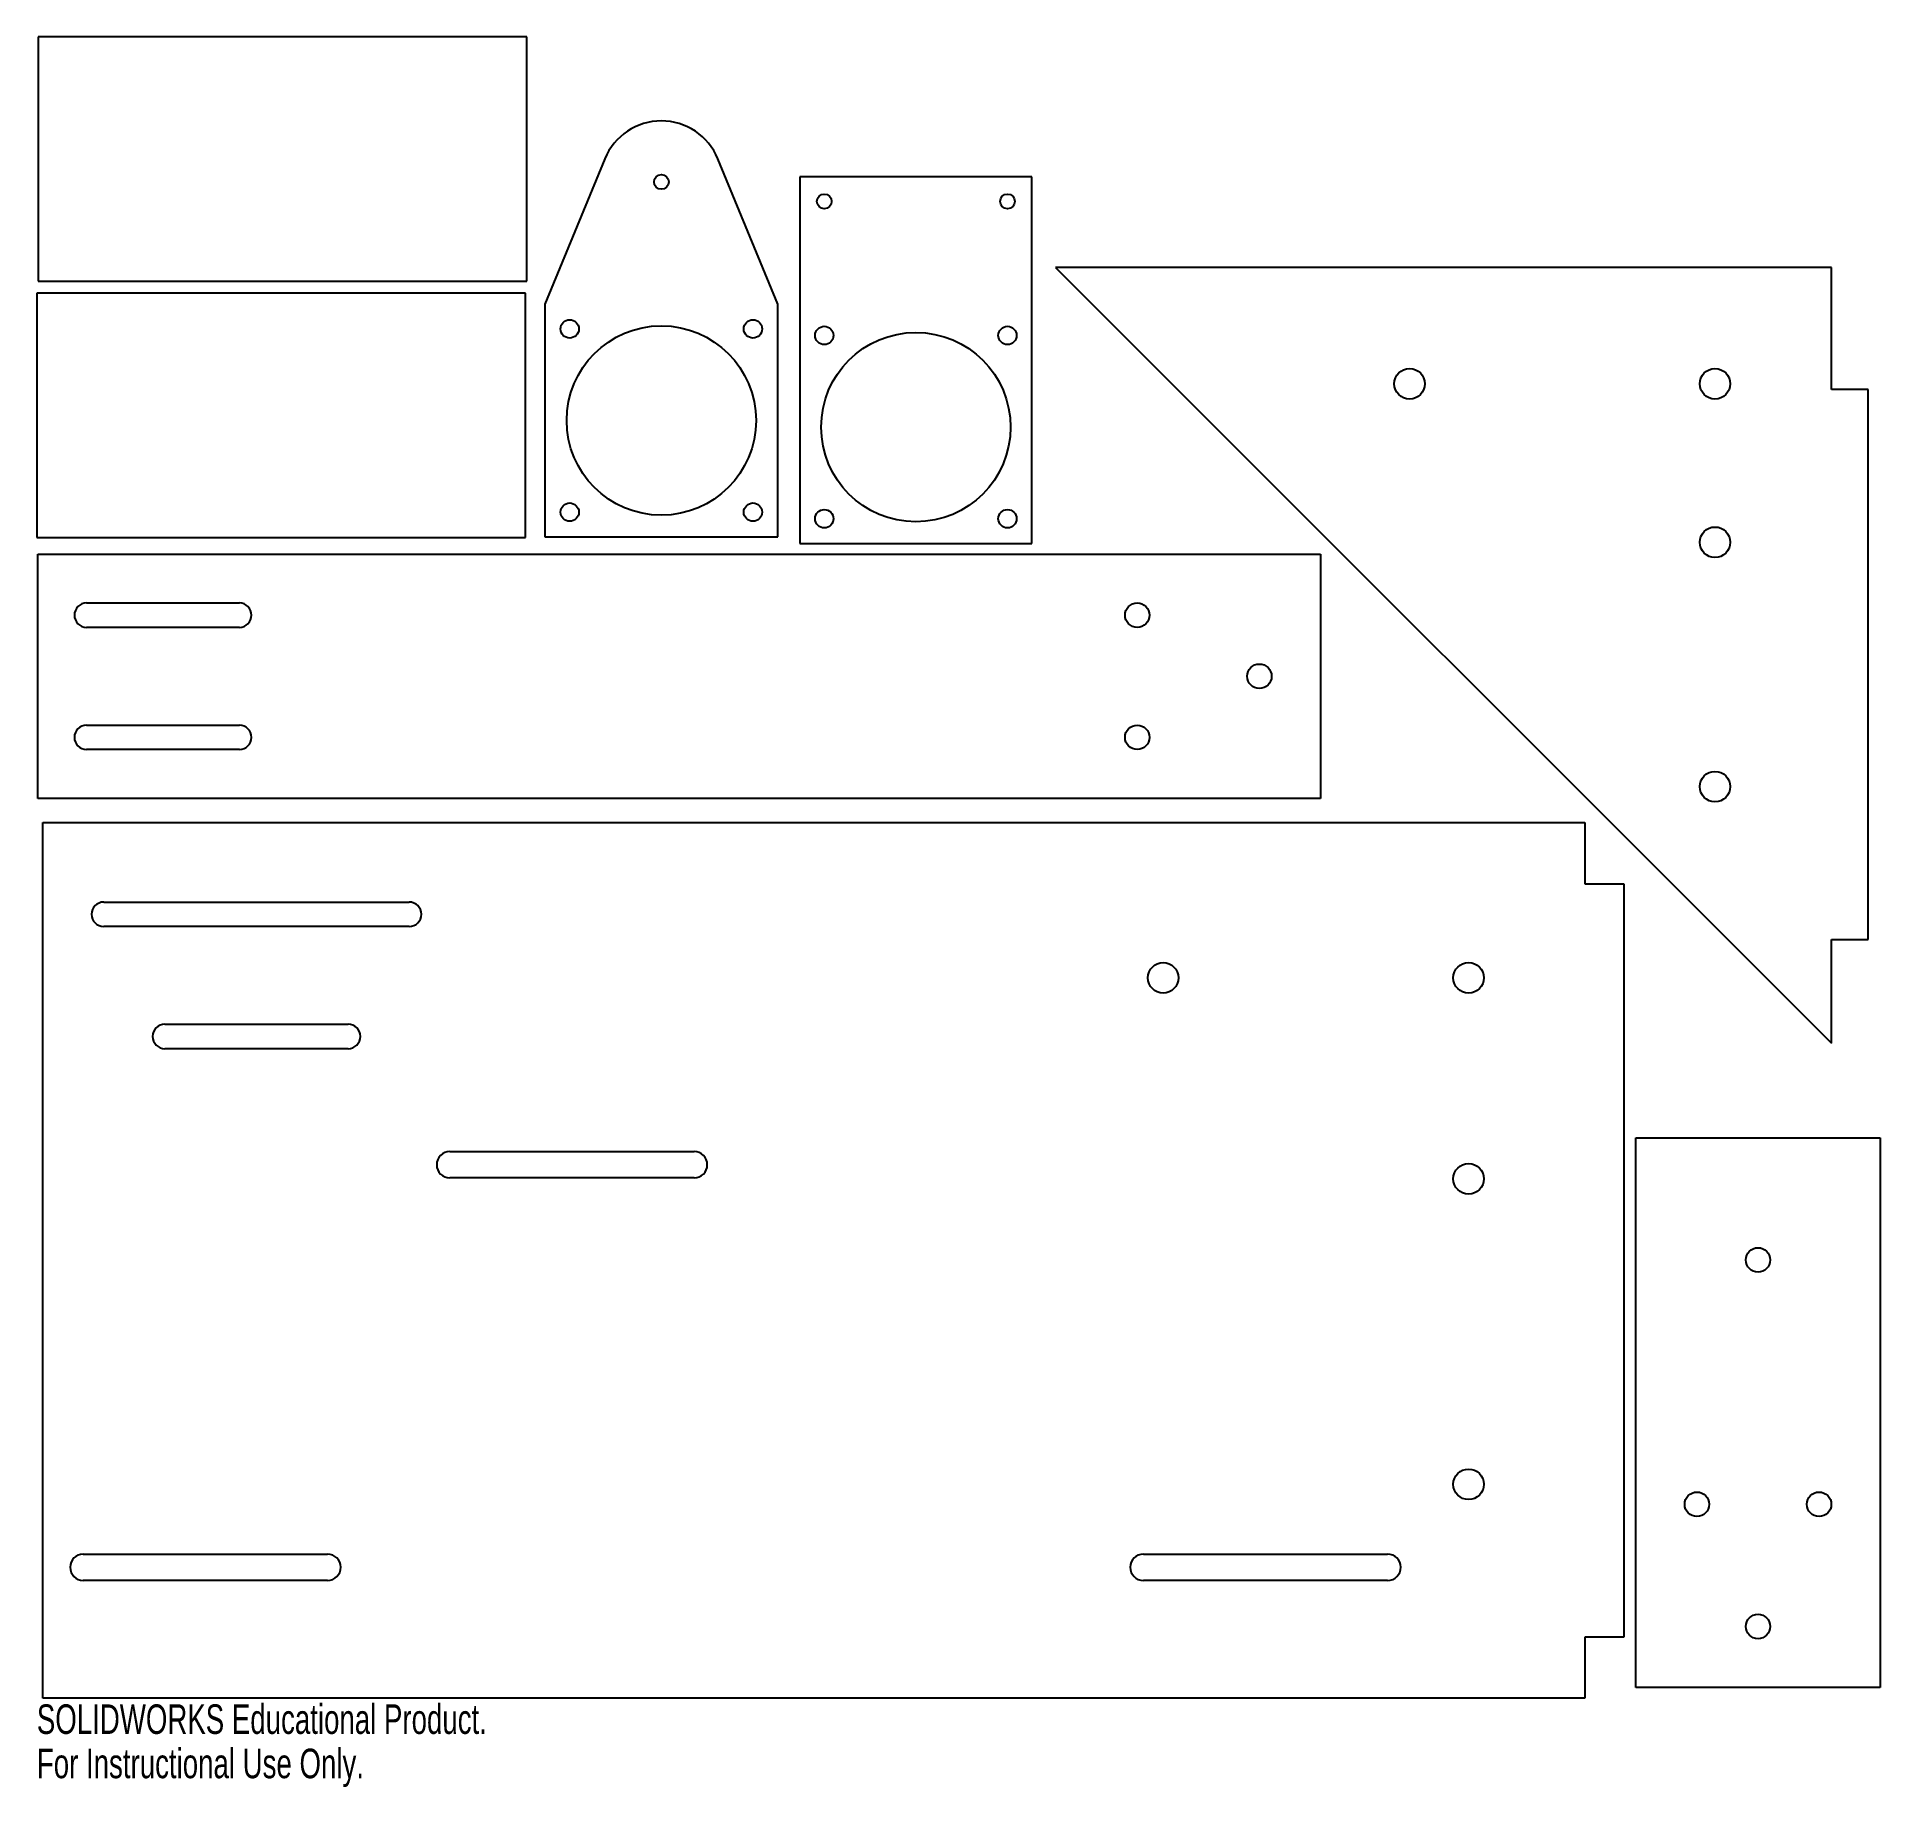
# Model space of a CAD drawing. Header units: millimetres. Extents: x -217 to 85, y -14 to 272.
import ezdxf

# ---------------------------------------------------------------- set-up
doc = ezdxf.new("R2010")
doc.units = ezdxf.units.MM
doc.styles.add('SLDTEXTSTYLE0', font='TXT', dxfattribs={"width": 0.7})

msp = doc.modelspace()

# ---------------------------------------------------------------- linework, layer by layer
at = {"color": 7, "linetype": 'Continuous', "lineweight": 25}
for p, q in [((-136.83, 272.04), (-216.83, 272.04)), ((-216.83, 272.04), (-216.83, 232.04)), ((-136.83, 232.04), (-136.83, 272.04)), ((-124.07, 252.1), (-133.87, 228.29)), ((-95.77, 228.29), (-105.57, 252.1)), ((-54.15, 249.11), (-92.15, 249.11)), ((-92.15, 249.11), (-92.15, 189.11)), ((-54.15, 189.11), (-54.15, 249.11)), ((-50.27, 234.31), (76.73, 107.31)), ((76.73, 234.31), (-50.27, 234.31)), ((76.73, 214.31), (76.73, 234.31)), ((-217.06, 230.07), (-217.06, 190.07)), ((-137.06, 230.07), (-217.06, 230.07)), ((-216.83, 232.04), (-136.83, 232.04)), ((-137.06, 190.07), (-137.06, 230.07)), ((-133.87, 228.29), (-133.87, 190.19)), ((-95.77, 190.19), (-95.77, 228.29)), ((82.73, 214.31), (76.73, 214.31)), ((82.73, 124.31), (82.73, 214.31)), ((-133.87, 190.19), (-95.77, 190.19)), ((-217.06, 190.07), (-137.06, 190.07)), ((-216.91, 187.38), (-6.91, 187.38)), ((-216.91, 147.38), (-216.91, 187.38)), ((-92.15, 189.11), (-54.15, 189.11)), ((-6.91, 187.38), (-6.91, 147.38)), ((-208.91, 179.38), (-183.91, 179.38)), ((-183.91, 175.38), (-208.91, 175.38)), ((-208.91, 159.38), (-183.91, 159.38)), ((-183.91, 155.38), (-208.91, 155.38)), ((-6.91, 147.38), (-216.91, 147.38)), ((-216.1, 143.42), (36.39, 143.42)), ((-216.1, 0.11), (-216.1, 143.42)), ((36.39, 143.42), (36.39, 133.42)), ((36.39, 133.42), (42.74, 133.42)), ((42.74, 133.42), (42.74, 10.11)), ((-206.1, 130.42), (-156.1, 130.42)), ((-156.1, 126.42), (-206.1, 126.42)), ((76.73, 124.31), (82.73, 124.31)), ((76.73, 107.31), (76.73, 124.31)), ((-196.1, 110.42), (-166.1, 110.42)), ((-166.1, 106.42), (-196.1, 106.42)), ((44.72, 1.84), (44.72, 91.84)), ((44.72, 91.84), (84.72, 91.84)), ((84.72, 91.84), (84.72, 1.84)), ((-149.45, 89.57), (-109.45, 89.57)), ((-109.45, 85.27), (-149.45, 85.27)), ((-209.46, 23.68), (-169.46, 23.68)), ((-35.91, 23.68), (4.09, 23.68)), ((-169.46, 19.38), (-209.46, 19.38)), ((4.09, 19.38), (-35.91, 19.38)), ((42.74, 10.11), (36.39, 10.11)), ((36.39, 10.11), (36.39, 0.11)), ((36.39, 0.11), (-216.1, 0.11)), ((84.72, 1.84), (44.72, 1.84))]:
    msp.add_line(p, q, dxfattribs=at)
for centre, radius in [((-114.82, 248.29), 1.2), ((-88.15, 245.11), 1.2), ((-58.15, 245.11), 1.2), ((-129.82, 224.24), 1.5), ((-114.82, 209.24), 15.5), ((-99.82, 224.24), 1.5), ((-88.15, 223.16), 1.5), ((-73.15, 208.16), 15.5), ((-58.15, 223.16), 1.5), ((7.68, 215.26), 2.5), ((57.68, 215.26), 2.5), ((-129.82, 194.24), 1.5), ((-99.82, 194.24), 1.5), ((-88.15, 193.16), 1.5), ((-58.15, 193.16), 1.5), ((57.68, 189.31), 2.5), ((-36.91, 177.38), 2), ((-16.91, 167.38), 2), ((-36.91, 157.38), 2), ((57.68, 149.31), 2.5), ((-32.66, 118.02), 2.5), ((17.34, 118.02), 2.5), ((17.34, 85.11), 2.5), ((64.72, 71.84), 2), ((17.34, 35.11), 2.5), ((54.72, 31.84), 2), ((74.72, 31.84), 2), ((64.72, 11.84), 2)]:
    msp.add_circle(centre, radius, dxfattribs=at)
for centre, radius, start, end in [((-114.82, 248.29), 10, 22.3804, 157.6196), ((-208.91, 177.38), 2, 90, 270), ((-183.91, 177.38), 2, 270, 90), ((-208.91, 157.38), 2, 90, 270), ((-183.91, 157.38), 2, 270, 90), ((-206.1, 128.42), 2, 90, 270), ((-156.1, 128.42), 2, 270, 90), ((-196.1, 108.42), 2, 90, 270), ((-166.1, 108.42), 2, 270, 90), ((-149.45, 87.42), 2.15, 90, 270), ((-109.45, 87.42), 2.15, 270, 90), ((-209.46, 21.53), 2.15, 90, 270), ((-169.46, 21.53), 2.15, 270, 90), ((-35.91, 21.53), 2.15, 90, 270), ((4.09, 21.53), 2.15, 270, 90)]:
    msp.add_arc(centre, radius, start, end, dxfattribs=at)

# ---------------------------------------------------------------- texts
at = {"color": 7, "linetype": 'Continuous', "char_height": 4.8336, "attachment_point": 1, "style": 'SLDTEXTSTYLE0'}
for s, insert in [('SOLIDWORKS Educational Product.', (-217.06, -0.91)), ('For Instructional Use Only.', (-217.06, -8.16))]:
    msp.add_mtext(s, dxfattribs=dict(at, insert=insert))

doc.saveas('drawing.dxf')
